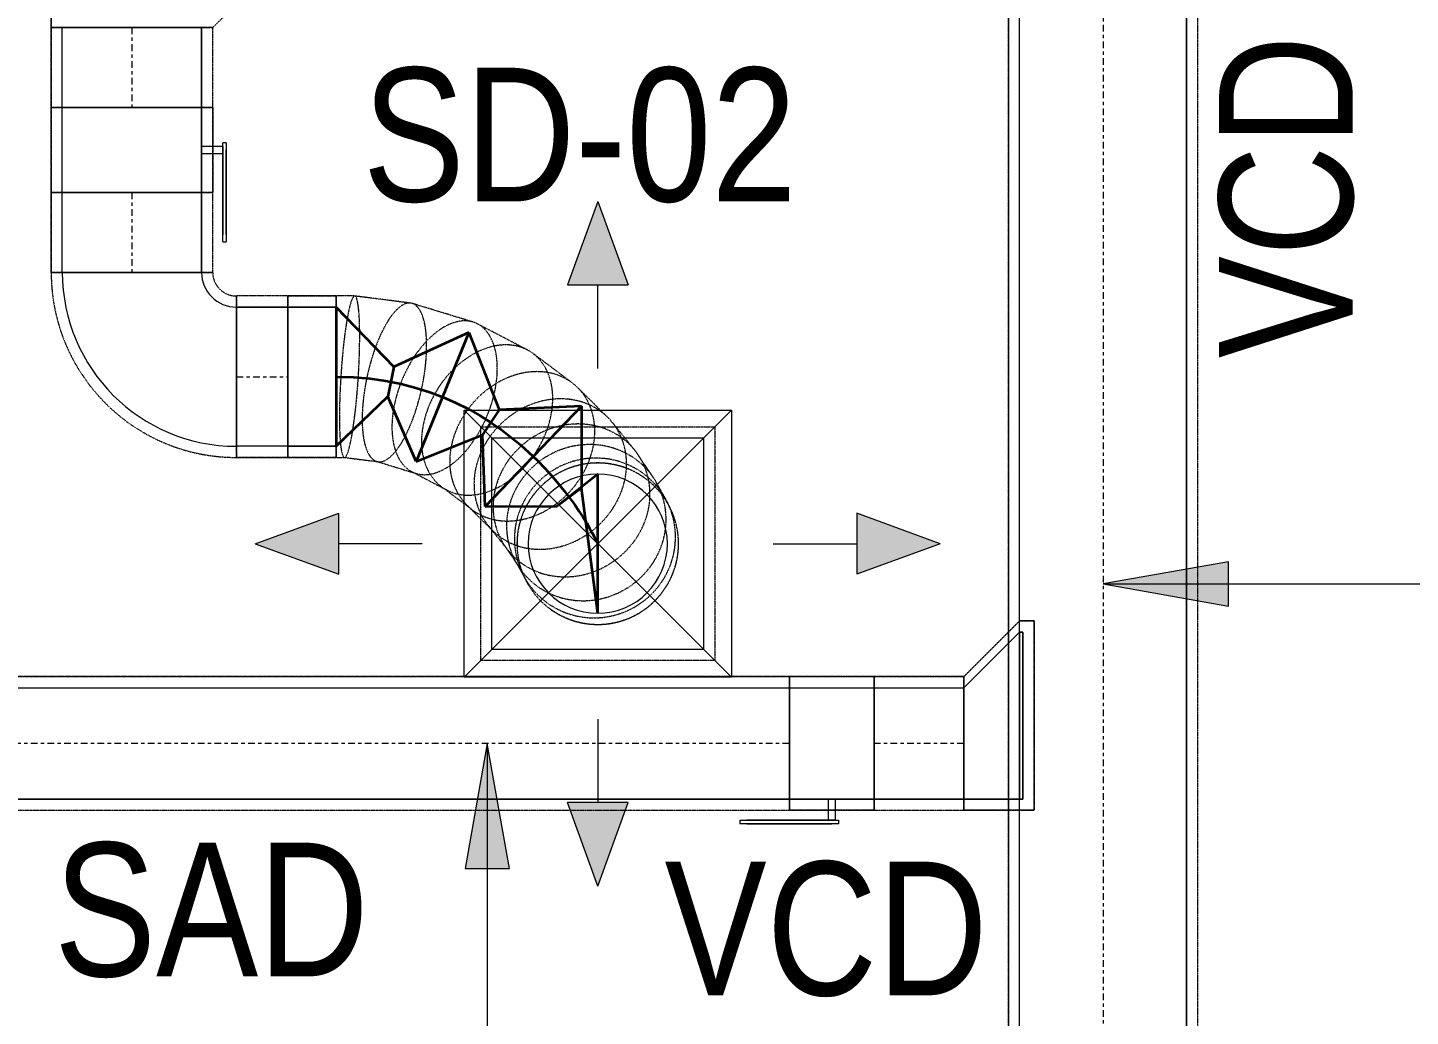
# Model space of a CAD drawing. Header units: inches. Extents: x -83664 to 20107, y -47222 to 19398.
# Drawn here: x -13704 to -11222, y -12389 to -10613 of the extents above; entities that cross this region are included whole.
import ezdxf

# ---------------------------------------------------------------- set-up
doc = ezdxf.new("R2010")
doc.units = ezdxf.units.IN
doc.header["$MEASUREMENT"] = 0
doc.linetypes.add('Center', pattern=[29.999999, 12, -6, 6, -6])
doc.linetypes.add('Hidden 0_50', pattern=[1.0584, 0.5292, -0.5292])
for name, color, linetype, lineweight in [('A-DETL-GENF', 7, 'Continuous', 9), ('G-ANNO-TEXT', 7, 'Continuous', 9), ('M-HVAC-CDFF', 7, 'Continuous', 9), ('M-HVAC-DUCT-CNTR', 7, 'Center', 9), ('M-HVAC-DUCT-IDEN', 7, 'Continuous', 18)]:
    doc.layers.add(name, color=color, linetype=linetype, lineweight=lineweight)
doc.layers.add('M-HVAC-DUCT', color=7, linetype='Continuous', lineweight=9, true_color=0xffe97f)
doc.layers.add('M-HVAC-DUCT-PATT', color=7, linetype='Continuous', lineweight=35, true_color=0x007f00)
doc.styles.add('Arial Narrow_21', font='ARIALN.TTF', dxfattribs={"height": 240})

# ---------------------------------------------------------------- blocks, each defined once
blk = doc.blocks.new('GCE-AT-Supply Air Rectangular Diffuser - 380X380-7644746-FIRST FLOOR AC CONDITIONING LAYOUT - PART A')
at = {"layer": 'A-DETL-GENF', "true_color": 0xff7f00}
for points in [[(54.6, 465), (0, 615), (-54.6, 465)], [(-465, -54.6), (-465, 54.6), (-615, 0)], [(465, -54.6), (615, 0), (465, 54.6)], [(0, -615), (54.6, -465), (-54.6, -465)]]:
    blk.add_hatch(color=30, dxfattribs=at).paths.add_polyline_path(points)
at = {"layer": 'A-DETL-GENF', "color": 30, "true_color": 0xff7f00}
for p, q in [((0, 615), (-54.6, 465)), ((0, 615), (54.6, 465)), ((-54.6, 465), (54.6, 465)), ((0, 315), (0, 465)), ((-240, -240), (240, 240)), ((-240, 240), (240, -240)), ((-240, -240), (-240, 240)), ((-240, 240), (240, 240)), ((240, 240), (240, -240)), ((-615, 0), (-465, 54.6)), ((-465, -54.6), (-465, 54.6)), ((465, 54.6), (465, -54.6)), ((615, 0), (465, 54.6)), ((-615, 0), (-465, -54.6)), ((315, 0), (465, 0)), ((-315, 0), (-465, 0)), ((615, 0), (465, -54.6)), ((240, -240), (-240, -240)), ((0, -315), (0, -465)), ((54.6, -465), (-54.6, -465)), ((0, -615), (-54.6, -465)), ((0, -615), (54.6, -465))]:
    blk.add_line(p, q, dxfattribs=at)
blk = doc.blocks.new('M_Rectangular to Round Transition - Angle - 45 Degree-7692111-FIRST FLOOR AC CONDITIONING LAYOUT - PART A')
at = {"layer": 'M-HVAC-DUCT', "color": 30, "true_color": 0xff7f00}
for p, q in [((138586, 87021.9), (138966, 87021.9)), ((138586, 86641.9), (138586, 87021.9)), ((138966, 87021.9), (138966, 86641.9)), ((138966, 86641.9), (138586, 86641.9))]:
    blk.add_line(p, q, dxfattribs=at)
for start, end in [(90, 180), (0, 90), (180, 270), (270, 0)]:
    blk.add_arc((138776, 86831.9), 125, start, end, dxfattribs=at)
blk = doc.blocks.new('M_Rec Elbow - Radius - 0_75W-7691642-FIRST FLOOR AC CONDITIONING LAYOUT - PART A')
at = {"layer": 'M-HVAC-DUCT', "color": 30, "true_color": 0xff7f00}
for p, q in [((-125, 187.5), (125, 187.5)), ((125, 187.5), (-125, 187.5)), ((-187.5, 125), (-187.5, -125)), ((-187.5, -125), (-187.5, 125))]:
    blk.add_line(p, q, dxfattribs=at)
for radius in [62.5, 62.5, 312.5, 312.5]:
    blk.add_arc((-187.5, 187.5), radius, 270, 0, dxfattribs=at)
blk = doc.blocks.new('M_Rec to Rnd Transition - Angle - 60 Degree-8131099-FIRST FLOOR AC CONDITIONING LAYOUT - PART A')
at = {"layer": 'M-HVAC-DUCT', "color": 30, "true_color": 0xff7f00}
for p, q in [((0, 125), (86.6, 125)), ((86.6, 125), (0, 125)), ((0, 125), (0, -125)), ((0, -125), (0, 125)), ((86.6, 0), (86.6, 125)), ((86.6, 0), (86.6, 125)), ((86.6, -125), (86.6, 0)), ((86.6, -125), (86.6, 0)), ((0, -125), (86.6, -125)), ((86.6, -125), (0, -125))]:
    blk.add_line(p, q, dxfattribs=at)
blk = doc.blocks.new('M_Rectangular Tap - Beveled - Standard-V78-FIRST FLOOR AC CONDITIONING LAYOUT - PART A')
at = {"layer": 'M-HVAC-DUCT', "color": 6, "true_color": 0xff00ff}
for p, q in [((0, 200), (-6.096, 200)), ((-6.096, -100), (-6.096, 200)), ((-6.096, 200), (-6.096, -100)), ((-6.096, 200), (0, 200)), ((100, 100), (0, 200)), ((100, 100), (0, 200)), ((100, 100), (100, -100)), ((100, -100), (100, 100)), ((-6.096, -100), (100, -100)), ((100, -100), (-6.096, -100))]:
    blk.add_line(p, q, dxfattribs=at)
blk = doc.blocks.new('TEMW-ME-DMP-Volume Control Damper - Standard-V102-FIRST FLOOR AC CONDITIONING LAYOUT - PART A')
at = {"layer": 'M-HVAC-DUCT', "color": 30, "true_color": 0xff7f00}
for p, q in [((-165.1, 163.1), (-165.1, 169.4)), ((-152.4, 169.4), (-165.1, 169.4)), ((-165.1, 163.1), (-152.4, 163.1)), ((0, 169.4), (-152.4, 169.4)), ((-152.4, 169.4), (0, 169.4)), ((0, 163.1), (-152.4, 163.1)), ((-152.4, 163.1), (0, 163.1)), ((-6.3, 125), (-6.3, 163.1)), ((6.4, 163.1), (-6.3, 163.1)), ((6.4, 163.1), (-6.3, 163.1)), ((12.7, 169.4), (0, 169.4)), ((0, 163.1), (12.7, 163.1)), ((6.4, 163.1), (6.4, 125)), ((12.7, 169.4), (12.7, 163.1)), ((-76.2, 125), (-76.2, -125)), ((-76.2, -125), (-76.2, 125)), ((76.2, 125), (-76.2, 125)), ((-76.2, 125), (76.2, 125)), ((-76.2, 125), (76.2, 125)), ((-6.3, 125), (6.4, 125)), ((-6.3, 125), (6.4, 125)), ((76.2, 125), (76.2, -125)), ((76.2, -125), (76.2, 125)), ((-76.2, -125), (76.2, -125)), ((-76.2, -125), (76.2, -125)), ((-76.2, -125), (76.2, -125))]:
    blk.add_line(p, q, dxfattribs=at)
blk = doc.blocks.new('TEMW-ME-DMP-Volume Control Damper - Standard-V27-FIRST FLOOR AC CONDITIONING LAYOUT - PART A')
at = {"layer": 'M-HVAC-DUCT', "color": 6, "true_color": 0xff00ff}
for p, q in [((-165.1, 138.1), (-165.1, 144.4)), ((-152.4, 144.4), (-165.1, 144.4)), ((-165.1, 138.1), (-152.4, 138.1)), ((0, 144.4), (-152.4, 144.4)), ((-152.4, 144.4), (0, 144.4)), ((0, 138.1), (-152.4, 138.1)), ((-152.4, 138.1), (0, 138.1)), ((-6.3, 100), (-6.3, 138.1)), ((6.4, 138.1), (-6.3, 138.1)), ((6.4, 138.1), (-6.3, 138.1)), ((12.7, 144.4), (0, 144.4)), ((0, 138.1), (12.7, 138.1)), ((6.4, 138.1), (6.4, 100)), ((12.7, 144.4), (12.7, 138.1)), ((-76.2, 100), (-76.2, -100)), ((-76.2, -100), (-76.2, 100)), ((76.2, 100), (-76.2, 100)), ((-76.2, 100), (76.2, 100)), ((-76.2, 100), (76.2, 100)), ((-6.3, 100), (6.4, 100)), ((-6.3, 100), (6.4, 100)), ((76.2, 100), (76.2, -100)), ((76.2, -100), (76.2, 100)), ((-76.2, -100), (76.2, -100)), ((-76.2, -100), (76.2, -100)), ((-76.2, -100), (76.2, -100))]:
    blk.add_line(p, q, dxfattribs=at)
blk = doc.blocks.new('TEMW-SMBZ-HO-BM-HVAC-00002_rvt-1-FIRST FLOOR AC CONDITIONING LAYOUT - PART A')
at = {"layer": 'M-HVAC-DUCT', "color": 6, "linetype": 'Hidden 0_50', "true_color": 0xff00ff}
for p, q in [((139513.4, 88484), (139513.4, 84928.9)), ((139513.4, 84928.9), (139513.4, 88484)), ((139853.4, 84928.9), (139853.4, 88484)), ((139853.4, 84928.9), (139853.4, 88484)), ((139433.4, 86593.2), (139533.4, 86693.2)), ((139533.4, 86693.2), (139433.4, 86593.2)), ((139533.4, 86693.2), (139559.5, 86693.2)), ((139559.5, 86693.2), (139533.4, 86693.2)), ((139559.5, 86693.2), (139559.5, 86353.2)), ((139559.5, 86353.2), (139559.5, 86693.2)), ((139120, 86593.2), (136716.6, 86593.2)), ((136716.6, 86593.2), (139120, 86593.2)), ((139120, 86593.2), (139120, 86353.2)), ((139120, 86353.2), (139120, 86593.2)), ((139272.4, 86593.2), (139120, 86593.2)), ((139120, 86593.2), (139120, 86353.2)), ((139120, 86353.2), (139120, 86593.2)), ((139120, 86593.2), (139272.4, 86593.2)), ((139272.4, 86353.2), (139272.4, 86593.2)), ((139272.4, 86593.2), (139272.4, 86353.2)), ((139272.4, 86593.2), (139272.4, 86353.2)), ((139272.4, 86353.2), (139272.4, 86593.2)), ((139433.4, 86593.2), (139272.4, 86593.2)), ((139272.4, 86593.2), (139433.4, 86593.2)), ((139433.4, 86353.2), (139433.4, 86593.2)), ((139433.4, 86593.2), (139433.4, 86353.2)), ((139433.4, 86593.2), (139433.4, 86353.2)), ((139433.4, 86353.2), (139433.4, 86593.2)), ((136716.6, 86353.2), (139120, 86353.2)), ((136716.6, 86353.2), (139120, 86353.2)), ((139120, 86353.2), (139272.4, 86353.2)), ((139272.4, 86353.2), (139120, 86353.2)), ((139272.4, 86353.2), (139433.4, 86353.2)), ((139272.4, 86353.2), (139433.4, 86353.2)), ((139559.5, 86353.2), (139433.4, 86353.2)), ((139433.4, 86353.2), (139559.5, 86353.2))]:
    blk.add_line(p, q, dxfattribs=at)
at = {"layer": 'M-HVAC-DUCT', "color": 6, "true_color": 0xff00ff}
for p, q in [((139533.4, 84928.9), (139533.4, 88484)), ((139533.4, 84928.9), (139533.4, 88484)), ((139833.4, 88484), (139833.4, 84928.9)), ((139833.4, 84928.9), (139833.4, 88484)), ((139533.4, 86673.2), (139539.5, 86673.2)), ((139533.4, 86673.2), (139533.4, 86373.2)), ((139533.4, 86673.2), (139533.4, 86373.2)), ((139539.5, 86673.2), (139533.4, 86673.2)), ((139539.5, 86673.2), (139539.5, 86373.2)), ((139539.5, 86373.2), (139539.5, 86673.2)), ((136716.6, 86573.2), (139120, 86573.2)), ((136716.6, 86573.2), (139120, 86573.2)), ((139120, 86373.2), (139120, 86573.2)), ((139120, 86573.2), (139120, 86373.2)), ((139272.4, 86373.2), (139272.4, 86573.2)), ((139272.4, 86573.2), (139272.4, 86373.2)), ((139272.4, 86573.2), (139433.4, 86573.2)), ((139272.4, 86573.2), (139433.4, 86573.2)), ((139433.4, 86373.2), (139433.4, 86573.2)), ((139433.4, 86573.2), (139433.4, 86373.2)), ((139120, 86373.2), (136716.6, 86373.2)), ((136716.6, 86373.2), (139120, 86373.2)), ((139433.4, 86373.2), (139272.4, 86373.2)), ((139272.4, 86373.2), (139433.4, 86373.2)), ((139539.5, 86373.2), (139533.4, 86373.2)), ((139533.4, 86373.2), (139539.5, 86373.2))]:
    blk.add_line(p, q, dxfattribs=at)
at = {"layer": 'M-HVAC-DUCT', "color": 30, "linetype": 'Hidden 0_50', "true_color": 0xff7f00}
for p, q in [((137794.6, 87759), (137794.6, 87885.1)), ((137794.6, 87885.1), (137794.6, 87759)), ((138184.6, 87859), (138084.6, 87759)), ((138084.6, 87759), (138184.6, 87859)), ((138084.6, 87759), (137794.6, 87759)), ((137794.6, 87759), (138084.6, 87759)), ((137794.6, 87759), (138084.6, 87759)), ((138084.6, 87759), (137794.6, 87759)), ((137794.6, 87759), (137794.6, 87615.4)), ((137794.6, 87615.4), (137794.6, 87759)), ((138084.6, 87615.4), (138084.6, 87759)), ((138084.6, 87615.4), (138084.6, 87759)), ((138084.6, 87615.4), (137794.6, 87615.4)), ((137794.6, 87615.4), (137794.6, 87463)), ((137794.6, 87463), (137794.6, 87615.4)), ((137794.6, 87615.4), (138084.6, 87615.4)), ((137794.6, 87615.4), (138084.6, 87615.4)), ((138084.6, 87615.4), (137794.6, 87615.4)), ((138084.6, 87463), (138084.6, 87615.4)), ((138084.6, 87615.4), (138084.6, 87463)), ((137794.6, 87463), (138084.6, 87463)), ((138084.6, 87463), (137794.6, 87463)), ((137794.6, 87463), (137794.6, 87319.4)), ((137794.6, 87319.4), (137794.6, 87463)), ((137794.6, 87463), (138084.6, 87463)), ((138084.6, 87463), (137794.6, 87463)), ((138084.6, 87319.4), (138084.6, 87463)), ((138084.6, 87319.4), (138084.6, 87463)), ((137794.6, 87319.4), (138084.6, 87319.4)), ((138084.6, 87319.4), (137794.6, 87319.4)), ((138084.6, 87319.4), (137794.6, 87319.4)), ((137794.6, 87319.4), (138084.6, 87319.4)), ((138127.1, 86986.9), (138127.1, 87276.9)), ((138127.1, 87276.9), (138127.1, 86986.9)), ((138219.6, 87276.9), (138127.1, 87276.9)), ((138219.6, 87276.9), (138127.1, 87276.9)), ((138127.1, 86986.9), (138127.1, 87276.9)), ((138127.1, 87276.9), (138127.1, 86986.9)), ((138219.6, 86986.9), (138219.6, 87276.9)), ((138219.6, 87276.9), (138219.6, 86986.9)), ((138219.6, 87276.9), (138306.2, 87276.9)), ((138306.2, 87276.9), (138219.6, 87276.9)), ((138219.6, 86986.9), (138219.6, 87276.9)), ((138219.6, 87276.9), (138219.6, 86986.9)), ((138339.5, 87276.9), (138306.2, 87276.9)), ((138306.2, 87276.9), (138306.2, 86986.9)), ((138306.2, 87276.9), (138306.2, 86986.9)), ((138306.2, 87131.9), (138306.2, 87276.9)), ((138306.2, 87131.9), (138306.2, 87276.9)), ((138440, 87264.1), (138339.7, 87276.9)), ((138552.1, 87230.1), (138442.9, 87263.5)), ((138649.6, 87180), (138560.2, 87226.7)), ((138730.2, 87120.8), (138660, 87173.5)), ((138306.2, 86986.9), (138306.2, 87131.9)), ((138306.2, 86986.9), (138306.2, 87131.9)), ((138794.1, 87058.7), (138740.1, 87112.2)), ((138842.5, 86999.9), (138802.4, 87049.5)), ((138566, 86621.9), (138566, 87041.9)), ((138566, 87041.9), (138986, 87041.9)), ((138986, 87041.9), (138986, 86621.9)), ((138127.1, 86986.9), (138219.6, 86986.9)), ((138219.6, 86986.9), (138127.1, 86986.9)), ((138219.6, 86986.9), (138306.2, 86986.9)), ((138306.2, 86986.9), (138219.6, 86986.9)), ((138306.2, 86986.9), (138321.3, 86986.9)), ((138321, 86986.9), (138381.7, 86979.2)), ((138378.9, 86979.8), (138450, 86958)), ((138876.4, 86949.7), (138849, 86990.9)), ((138441.9, 86961.4), (138505.2, 86928.3)), ((138494.8, 86934.8), (138550.7, 86892.9)), ((138897.4, 86913.2), (138881.6, 86941.3)), ((138540.8, 86901.4), (138587.4, 86855.3)), ((138906.2, 86895.8), (138901.1, 86906.2)), ((138579.1, 86864.5), (138615.3, 86819.5)), ((138608.8, 86828.5), (138634.5, 86789.9)), ((138629.3, 86798.3), (138644.6, 86771.2)), ((138640.8, 86778.2), (138645.8, 86768.1)), ((138986, 86621.9), (138566, 86621.9))]:
    blk.add_line(p, q, dxfattribs=at)
at = {"layer": 'M-HVAC-DUCT', "color": 30, "true_color": 0xff7f00}
for p, q in [((138064.6, 87759), (137814.6, 87759)), ((137814.6, 87759), (138064.6, 87759)), ((137814.6, 87615.4), (137814.6, 87759)), ((137814.6, 87615.4), (137814.6, 87759)), ((138064.6, 87759), (138064.6, 87615.4)), ((138064.6, 87615.4), (138064.6, 87759)), ((138064.6, 87615.4), (137814.6, 87615.4)), ((137814.6, 87615.4), (138064.6, 87615.4)), ((138064.6, 87463), (137814.6, 87463)), ((137814.6, 87463), (138064.6, 87463)), ((137814.6, 87319.4), (137814.6, 87463)), ((137814.6, 87319.4), (137814.6, 87463)), ((138064.6, 87463), (138064.6, 87319.4)), ((138064.6, 87319.4), (138064.6, 87463)), ((138064.6, 87319.4), (137814.6, 87319.4)), ((137814.6, 87319.4), (138064.6, 87319.4)), ((138127.1, 87256.9), (138127.1, 87006.9)), ((138127.1, 87006.9), (138127.1, 87256.9)), ((138127.1, 87256.9), (138219.6, 87256.9)), ((138219.6, 87256.9), (138127.1, 87256.9)), ((138219.6, 87256.9), (138219.6, 87006.9)), ((138219.6, 87006.9), (138219.6, 87256.9)), ((138219.6, 87006.9), (138127.1, 87006.9)), ((138219.6, 87006.9), (138127.1, 87006.9))]:
    blk.add_line(p, q, dxfattribs=at)
at = {"layer": 'M-HVAC-DUCT', "color": 30, "linetype": 'Hidden 0_50', "true_color": 0xff7f00}
for centre, radius, start, end in [((138127.1, 87319.4), 332.5, 180, 270), ((138127.1, 87319.4), 332.5, 180, 270), ((138127.1, 87319.4), 42.5, 180, 270), ((138127.1, 87319.4), 42.5, 180, 270), ((138776, 86831.9), 145, 67.0883, 247.0883), ((138776, 86831.9), 145, 90, 180), ((138776, 86831.9), 145, 0, 90), ((138776, 86831.9), 145, 247.0883, 67.0883), ((138776, 86831.9), 145, 180, 270), ((138776, 86831.9), 145, 270, 0)]:
    blk.add_arc(centre, radius, start, end, dxfattribs=at)
for points in [[(138339.5, 87276.9), (138338.1, 87276.9), (138335.2, 87273.6), (138330.4, 87258.9), (138325.7, 87235.6), (138321.2, 87205.3), (138317.4, 87169.9), (138314.5, 87131.9), (138312.6, 87094), (138312, 87058.6), (138312.6, 87028.2), (138314.4, 87004.9), (138317.4, 86990.3), (138319.9, 86986.9), (138321.3, 86986.9)], [(138321.3, 86986.9), (138322.7, 86986.9), (138325.6, 86990.3), (138330.3, 87004.9), (138335.1, 87028.2), (138339.5, 87058.6), (138343.4, 87094), (138346.3, 87131.9), (138348.1, 87169.9), (138348.8, 87205.3), (138348.2, 87235.6), (138346.3, 87258.9), (138343.4, 87273.6), (138340.9, 87276.9), (138339.5, 87276.9)], [(138439.3, 87264.2), (138434.9, 87264.6), (138425.5, 87262), (138410.3, 87248.7), (138395.2, 87226.7), (138381.1, 87197.6), (138369.1, 87163.3), (138359.9, 87126.1), (138354.2, 87088.6), (138352.3, 87053.4), (138354.5, 87022.9), (138360.4, 86999), (138369.9, 86983.5), (138378, 86979.5), (138382.4, 86979.1)], [(138382.4, 86979.1), (138386.9, 86978.7), (138396.2, 86981.2), (138411.4, 86994.5), (138426.6, 87016.5), (138440.6, 87045.7), (138452.7, 87080), (138461.9, 87117.1), (138467.6, 87154.6), (138469.4, 87189.8), (138467.3, 87220.4), (138461.3, 87244.2), (138451.8, 87259.7), (138443.7, 87263.8), (138439.3, 87264.2)], [(138546.2, 87231.5), (138538.9, 87232.8), (138523.4, 87232.1), (138498.6, 87221.7), (138473.9, 87202.7), (138451.1, 87176.2), (138431.7, 87144.1), (138417, 87108.7), (138408, 87072.2), (138405.4, 87037.2), (138409.3, 87006.1), (138419.5, 86981), (138435.2, 86963.6), (138448.6, 86957.9), (138455.9, 86956.6)], [(138455.9, 86956.6), (138463.2, 86955.4), (138478.7, 86956), (138503.6, 86966.4), (138528.2, 86985.4), (138551, 87011.9), (138570.4, 87044), (138585.1, 87079.5), (138594.1, 87115.9), (138596.7, 87150.9), (138592.8, 87182), (138582.6, 87207.1), (138566.9, 87224.6), (138553.5, 87230.2), (138546.2, 87231.5)], [(138631.9, 87186.7), (138622.8, 87188.9), (138603.3, 87190.3), (138572.3, 87183.2), (138541.7, 87167.2), (138513.4, 87143.6), (138489.6, 87113.8), (138471.7, 87080), (138461.1, 87044.4), (138458.3, 87009.5), (138463.7, 86977.7), (138476.8, 86951), (138496.8, 86931.3), (138513.8, 86923.8), (138522.9, 86921.6)], [(138522.9, 86921.6), (138532, 86919.4), (138551.5, 86918), (138582.5, 86925.1), (138613.1, 86941), (138641.3, 86964.7), (138665.2, 86994.4), (138683.1, 87028.3), (138693.7, 87063.8), (138696.5, 87098.8), (138691.1, 87130.6), (138678, 87157.3), (138658, 87176.9), (138641, 87184.4), (138631.9, 87186.7)], [(138698.8, 87136.5), (138688.6, 87139.5), (138667, 87142.5), (138632.7, 87137.9), (138598.9, 87124.3), (138567.9, 87102.7), (138542, 87074.5), (138522.7, 87041.8), (138511.4, 87006.7), (138508.9, 86971.5), (138515.4, 86938.8), (138530.5, 86910.7), (138553, 86889.2), (138571.9, 86880.2), (138582.1, 86877.2)], [(138582.1, 86877.2), (138592.3, 86874.1), (138613.9, 86871.1), (138648.2, 86875.8), (138682, 86889.4), (138712.9, 86911), (138738.9, 86939.1), (138758.2, 86971.8), (138769.5, 87007), (138771.9, 87042.1), (138765.4, 87074.8), (138750.4, 87102.9), (138727.9, 87124.4), (138708.9, 87133.4), (138698.8, 87136.5)], [(138750.2, 87085.6), (138739.4, 87089.2), (138716.5, 87093.5), (138680.4, 87090.7), (138644.9, 87078.7), (138612.7, 87058.4), (138585.7, 87031.3), (138565.9, 86999), (138554.6, 86963.9), (138552.6, 86928.4), (138560, 86894.8), (138576.3, 86865.4), (138600.4, 86842.3), (138620.6, 86832.1), (138631.3, 86828.4)], [(138631.3, 86828.4), (138642.1, 86824.8), (138665, 86820.5), (138701.1, 86823.4), (138736.6, 86835.4), (138768.9, 86855.6), (138795.8, 86882.8), (138815.6, 86915), (138826.9, 86950.1), (138828.9, 86985.7), (138821.5, 87019.3), (138805.2, 87048.7), (138781.1, 87071.8), (138760.9, 87082), (138750.2, 87085.6)], [(138788, 87038.7), (138776.9, 87042.8), (138753.2, 87048), (138716, 87046.5), (138679.7, 87035.6), (138646.8, 87016.1), (138619.4, 86989.4), (138599.5, 86957.3), (138588.5, 86921.9), (138587, 86885.7), (138595.1, 86851.1), (138612.4, 86820.5), (138637.7, 86796), (138658.6, 86784.9), (138669.8, 86780.7)], [(138669.8, 86780.7), (138681, 86776.6), (138704.6, 86771.4), (138741.8, 86772.9), (138778.1, 86783.8), (138811.1, 86803.3), (138838.4, 86830), (138858.3, 86862.1), (138869.4, 86897.5), (138870.8, 86933.7), (138862.7, 86968.3), (138845.4, 86998.9), (138820.1, 87023.4), (138799.2, 87034.5), (138788, 87038.7)], [(138813.6, 87000.2), (138802.1, 87004.7), (138778, 87010.7), (138740.2, 87010.1), (138703.4, 87000), (138670.2, 86980.9), (138642.8, 86954.3), (138623, 86922), (138612.3, 86886), (138611.4, 86849), (138620.2, 86813.4), (138638.3, 86781.6), (138664.4, 86755.8), (138685.9, 86743.8), (138697.3, 86739.3)], [(138697.3, 86739.3), (138708.8, 86734.8), (138732.9, 86728.8), (138770.8, 86729.4), (138807.5, 86739.6), (138840.7, 86758.6), (138868.2, 86785.2), (138887.9, 86817.6), (138898.6, 86853.5), (138899.5, 86890.6), (138890.7, 86926.2), (138872.6, 86958), (138846.5, 86983.7), (138825, 86995.7), (138813.6, 87000.2)], [(138828, 86974.7), (138816.4, 86979.5), (138791.9, 86986), (138753.7, 86986.1), (138716.7, 86976.3), (138683.4, 86957.4), (138656.1, 86930.7), (138636.6, 86897.9), (138626.2, 86861.3), (138625.8, 86823.4), (138635.2, 86786.8), (138653.9, 86754), (138680.5, 86727.2), (138702.4, 86714.6), (138714, 86709.7)], [(138832.5, 86965.5), (138820.8, 86970.4), (138796.2, 86977.2), (138757.9, 86977.5), (138720.9, 86967.8), (138687.6, 86948.9), (138660.3, 86922), (138640.9, 86889), (138630.7, 86852.1), (138630.5, 86813.8), (138640.1, 86776.8), (138659, 86743.5), (138685.9, 86716.2), (138707.9, 86703.3), (138719.6, 86698.4)], [(138714, 86709.7), (138725.6, 86704.9), (138750.1, 86698.4), (138788.2, 86698.3), (138825.2, 86708.1), (138858.5, 86727), (138885.9, 86753.8), (138905.4, 86786.5), (138915.7, 86823.1), (138916.2, 86861), (138906.8, 86897.6), (138888.1, 86930.4), (138861.4, 86957.2), (138839.6, 86969.9), (138828, 86974.7)], [(138719.6, 86698.4), (138731.2, 86693.4), (138755.8, 86686.6), (138794.1, 86686.4), (138831.2, 86696), (138864.5, 86714.9), (138891.7, 86741.8), (138911.1, 86774.8), (138921.3, 86811.7), (138921.6, 86850), (138911.9, 86887.1), (138893, 86920.4), (138866.1, 86947.6), (138844.1, 86960.6), (138832.5, 86965.5)]]:
    blk.add_open_spline(points, degree=3, dxfattribs=at)
at = {"layer": 'M-HVAC-DUCT-CNTR', "color": 6, "true_color": 0xff00ff}
for p, q in [((139683.4, 88484), (139683.4, 84928.9)), ((139120, 86473.2), (136716.6, 86473.2)), ((139433.4, 86473.2), (139272.4, 86473.2))]:
    blk.add_line(p, q, dxfattribs=at)
at = {"layer": 'M-HVAC-DUCT-CNTR', "color": 30, "true_color": 0xff7f00}
for p, q in [((137939.6, 87759), (137939.6, 87615.4)), ((137939.6, 87463), (137939.6, 87319.4)), ((138127.1, 87131.9), (138219.6, 87131.9))]:
    blk.add_line(p, q, dxfattribs=at)
at = {"layer": 'M-HVAC-DUCT-CNTR', "color": 30, "linetype": 'Continuous', "lineweight": 35, "true_color": 0xff7f00}
blk.add_open_spline([(138306.2, 87131.9), (138642.3, 87131.9), (138776, 86831.9), (138776, 86831.9)], degree=3, dxfattribs=at)
at = {"layer": 'M-HVAC-DUCT-PATT', "color": 30, "true_color": 0xff7f00}
for p, q in [((138306.2, 87256.9), (138409.7, 87149.6)), ((138306.2, 87256.9), (138306.2, 87006.9)), ((138306.2, 87256.9), (138306.2, 87006.9)), ((138544.8, 87211.2), (138409.7, 87149.6)), ((138544.8, 87211.2), (138450.2, 86979.8)), ((138544.8, 87211.2), (138450.2, 86979.8)), ((138544.8, 87211.2), (138598.9, 87072.5)), ((138409.7, 87149.6), (138398.8, 87096.5)), ((138306.2, 87006.9), (138398.8, 87096.5)), ((138450.2, 86979.8), (138398.8, 87096.5)), ((138598.9, 87072.5), (138569, 87027.3)), ((138746.9, 87078.8), (138573.6, 86898.5)), ((138746.9, 87078.8), (138573.6, 86898.5)), ((138746.9, 87078.8), (138598.9, 87072.5)), ((138746.9, 87078.8), (138746.6, 86931.4)), ((138450.2, 86979.8), (138569, 87027.3)), ((138573.6, 86898.5), (138569, 87027.3)), ((138776, 86956.9), (138703.1, 86899.1)), ((138776, 86706.9), (138776, 86956.9)), ((138746.6, 86931.4), (138703.1, 86899.1)), ((138776, 86706.9), (138746.6, 86931.4)), ((138573.6, 86898.5), (138703.1, 86899.1))]:
    blk.add_line(p, q, dxfattribs=at)
at = {"layer": 'M-HVAC-CDFF', "color": 6, "linetype": 'Hidden 0_50', "lineweight": 9, "true_color": 0xff00ff}
blk.add_blockref('GCE-AT-Supply Air Rectangular Diffuser - 380X380-7644746-FIRST FLOOR AC CONDITIONING LAYOUT - PART A', (138776, 86831.9), dxfattribs=at)
at = {"layer": 'M-HVAC-DUCT', "color": 6, "linetype": 'Hidden 0_50', "lineweight": 9, "true_color": 0xff00ff, "extrusion": (0, 0, -1)}
for name, p, rotation in [('TEMW-ME-DMP-Volume Control Damper - Standard-V102-FIRST FLOOR AC CONDITIONING LAYOUT - PART A', (-137939.6, 87539.2), 90), ('TEMW-ME-DMP-Volume Control Damper - Standard-V27-FIRST FLOOR AC CONDITIONING LAYOUT - PART A', (-139196.2, 86473.2), 180)]:
    blk.add_blockref(name, p, dxfattribs=dict(at, rotation=rotation))
at = {"layer": 'M-HVAC-DUCT', "color": 6, "linetype": 'Hidden 0_50', "lineweight": 9, "true_color": 0xff00ff, "rotation": 270}
blk.add_blockref('M_Rec Elbow - Radius - 0_75W-7691642-FIRST FLOOR AC CONDITIONING LAYOUT - PART A', (137939.6, 87131.9), dxfattribs=at)
at = {"layer": 'M-HVAC-DUCT', "color": 6, "linetype": 'Hidden 0_50', "lineweight": 9, "true_color": 0xff00ff}
for name, p in [('M_Rec to Rnd Transition - Angle - 60 Degree-8131099-FIRST FLOOR AC CONDITIONING LAYOUT - PART A', (138219.6, 87131.9)), ('M_Rectangular to Round Transition - Angle - 45 Degree-7692111-FIRST FLOOR AC CONDITIONING LAYOUT - PART A', (0, 0))]:
    blk.add_blockref(name, p, dxfattribs=at)
at = {"layer": 'M-HVAC-DUCT', "color": 6, "linetype": 'Hidden 0_50', "lineweight": 9, "true_color": 0xff00ff, "extrusion": (0, 0, -1)}
blk.add_blockref('M_Rectangular Tap - Beveled - Standard-V78-FIRST FLOOR AC CONDITIONING LAYOUT - PART A', (-139533.4, 86473.2), dxfattribs=at)
blk = doc.blocks.new('TEMW-SMBZ-HO-BM-HVAC-00002_rvt-2-FIRST FLOOR AC CONDITIONING LAYOUT - PART A')
at = {"layer": 'M-HVAC-DUCT', "color": 6, "linetype": 'Hidden 0_50', "true_color": 0xff00ff}
for p, q in [((139513.4, 88484), (139513.4, 84928.9)), ((139513.4, 84928.9), (139513.4, 88484)), ((139853.4, 84928.9), (139853.4, 88484)), ((139853.4, 84928.9), (139853.4, 88484)), ((139433.4, 86593.2), (139533.4, 86693.2)), ((139533.4, 86693.2), (139433.4, 86593.2)), ((139533.4, 86693.2), (139559.5, 86693.2)), ((139559.5, 86693.2), (139533.4, 86693.2)), ((139559.5, 86693.2), (139559.5, 86353.2)), ((139559.5, 86353.2), (139559.5, 86693.2)), ((139120, 86593.2), (136716.6, 86593.2)), ((136716.6, 86593.2), (139120, 86593.2)), ((139120, 86593.2), (139120, 86353.2)), ((139120, 86353.2), (139120, 86593.2)), ((139272.4, 86593.2), (139120, 86593.2)), ((139120, 86593.2), (139120, 86353.2)), ((139120, 86353.2), (139120, 86593.2)), ((139120, 86593.2), (139272.4, 86593.2)), ((139272.4, 86353.2), (139272.4, 86593.2)), ((139272.4, 86593.2), (139272.4, 86353.2)), ((139272.4, 86593.2), (139272.4, 86353.2)), ((139272.4, 86353.2), (139272.4, 86593.2)), ((139433.4, 86593.2), (139272.4, 86593.2)), ((139272.4, 86593.2), (139433.4, 86593.2)), ((139433.4, 86353.2), (139433.4, 86593.2)), ((139433.4, 86593.2), (139433.4, 86353.2)), ((139433.4, 86593.2), (139433.4, 86353.2)), ((139433.4, 86353.2), (139433.4, 86593.2)), ((136716.6, 86353.2), (139120, 86353.2)), ((136716.6, 86353.2), (139120, 86353.2)), ((139120, 86353.2), (139272.4, 86353.2)), ((139272.4, 86353.2), (139120, 86353.2)), ((139272.4, 86353.2), (139433.4, 86353.2)), ((139272.4, 86353.2), (139433.4, 86353.2)), ((139559.5, 86353.2), (139433.4, 86353.2)), ((139433.4, 86353.2), (139559.5, 86353.2))]:
    blk.add_line(p, q, dxfattribs=at)
at = {"layer": 'M-HVAC-DUCT', "color": 6, "true_color": 0xff00ff}
for p, q in [((139533.4, 84928.9), (139533.4, 88484)), ((139533.4, 84928.9), (139533.4, 88484)), ((139833.4, 88484), (139833.4, 84928.9)), ((139833.4, 84928.9), (139833.4, 88484)), ((139533.4, 86673.2), (139539.5, 86673.2)), ((139533.4, 86673.2), (139533.4, 86373.2)), ((139533.4, 86673.2), (139533.4, 86373.2)), ((139539.5, 86673.2), (139533.4, 86673.2)), ((139539.5, 86673.2), (139539.5, 86373.2)), ((139539.5, 86373.2), (139539.5, 86673.2)), ((136716.6, 86573.2), (139120, 86573.2)), ((136716.6, 86573.2), (139120, 86573.2)), ((139120, 86373.2), (139120, 86573.2)), ((139120, 86573.2), (139120, 86373.2)), ((139272.4, 86373.2), (139272.4, 86573.2)), ((139272.4, 86573.2), (139272.4, 86373.2)), ((139272.4, 86573.2), (139433.4, 86573.2)), ((139272.4, 86573.2), (139433.4, 86573.2)), ((139433.4, 86373.2), (139433.4, 86573.2)), ((139433.4, 86573.2), (139433.4, 86373.2)), ((139120, 86373.2), (136716.6, 86373.2)), ((136716.6, 86373.2), (139120, 86373.2)), ((139433.4, 86373.2), (139272.4, 86373.2)), ((139272.4, 86373.2), (139433.4, 86373.2)), ((139539.5, 86373.2), (139533.4, 86373.2)), ((139533.4, 86373.2), (139539.5, 86373.2))]:
    blk.add_line(p, q, dxfattribs=at)
at = {"layer": 'M-HVAC-DUCT', "color": 30, "linetype": 'Hidden 0_50', "true_color": 0xff7f00}
for p, q in [((137794.6, 87759), (137794.6, 87885.1)), ((137794.6, 87885.1), (137794.6, 87759)), ((138184.6, 87859), (138084.6, 87759)), ((138084.6, 87759), (138184.6, 87859)), ((138084.6, 87759), (137794.6, 87759)), ((137794.6, 87759), (138084.6, 87759)), ((137794.6, 87759), (138084.6, 87759)), ((138084.6, 87759), (137794.6, 87759)), ((137794.6, 87759), (137794.6, 87615.4)), ((137794.6, 87615.4), (137794.6, 87759)), ((138084.6, 87615.4), (138084.6, 87759)), ((138084.6, 87615.4), (138084.6, 87759)), ((138084.6, 87615.4), (137794.6, 87615.4)), ((137794.6, 87615.4), (137794.6, 87463)), ((137794.6, 87463), (137794.6, 87615.4)), ((137794.6, 87615.4), (138084.6, 87615.4)), ((137794.6, 87615.4), (138084.6, 87615.4)), ((138084.6, 87615.4), (137794.6, 87615.4)), ((138084.6, 87463), (138084.6, 87615.4)), ((138084.6, 87615.4), (138084.6, 87463)), ((137794.6, 87463), (138084.6, 87463)), ((138084.6, 87463), (137794.6, 87463)), ((137794.6, 87463), (137794.6, 87319.4)), ((137794.6, 87319.4), (137794.6, 87463)), ((137794.6, 87463), (138084.6, 87463)), ((138084.6, 87463), (137794.6, 87463)), ((138084.6, 87319.4), (138084.6, 87463)), ((138084.6, 87319.4), (138084.6, 87463)), ((137794.6, 87319.4), (138084.6, 87319.4)), ((138084.6, 87319.4), (137794.6, 87319.4)), ((138084.6, 87319.4), (137794.6, 87319.4)), ((137794.6, 87319.4), (138084.6, 87319.4)), ((138127.1, 86986.9), (138127.1, 87276.9)), ((138127.1, 87276.9), (138127.1, 86986.9)), ((138219.6, 87276.9), (138127.1, 87276.9)), ((138219.6, 87276.9), (138127.1, 87276.9)), ((138127.1, 86986.9), (138127.1, 87276.9)), ((138127.1, 87276.9), (138127.1, 86986.9)), ((138219.6, 86986.9), (138219.6, 87276.9)), ((138219.6, 87276.9), (138219.6, 86986.9)), ((138219.6, 87276.9), (138306.2, 87276.9)), ((138306.2, 87276.9), (138219.6, 87276.9)), ((138219.6, 86986.9), (138219.6, 87276.9)), ((138219.6, 87276.9), (138219.6, 86986.9)), ((138339.5, 87276.9), (138306.2, 87276.9)), ((138306.2, 87276.9), (138306.2, 86986.9)), ((138306.2, 87276.9), (138306.2, 86986.9)), ((138306.2, 87131.9), (138306.2, 87276.9)), ((138306.2, 87131.9), (138306.2, 87276.9)), ((138440, 87264.1), (138339.7, 87276.9)), ((138552.1, 87230.1), (138442.9, 87263.5)), ((138649.6, 87180), (138560.2, 87226.7)), ((138730.2, 87120.8), (138660, 87173.5)), ((138306.2, 86986.9), (138306.2, 87131.9)), ((138306.2, 86986.9), (138306.2, 87131.9)), ((138794.1, 87058.7), (138740.1, 87112.2)), ((138842.5, 86999.9), (138802.4, 87049.5)), ((138566, 86621.9), (138566, 87041.9)), ((138566, 87041.9), (138986, 87041.9)), ((138986, 87041.9), (138986, 86621.9)), ((138127.1, 86986.9), (138219.6, 86986.9)), ((138219.6, 86986.9), (138127.1, 86986.9)), ((138219.6, 86986.9), (138306.2, 86986.9)), ((138306.2, 86986.9), (138219.6, 86986.9)), ((138306.2, 86986.9), (138321.3, 86986.9)), ((138321, 86986.9), (138381.7, 86979.2)), ((138378.9, 86979.8), (138450, 86958)), ((138876.4, 86949.7), (138849, 86990.9)), ((138441.9, 86961.4), (138505.2, 86928.3)), ((138494.8, 86934.8), (138550.7, 86892.9)), ((138897.4, 86913.2), (138881.6, 86941.3)), ((138540.8, 86901.4), (138587.4, 86855.3)), ((138906.2, 86895.8), (138901.1, 86906.2)), ((138579.1, 86864.5), (138615.3, 86819.5)), ((138608.8, 86828.5), (138634.5, 86789.9)), ((138629.3, 86798.3), (138644.6, 86771.2)), ((138640.8, 86778.2), (138645.8, 86768.1)), ((138986, 86621.9), (138566, 86621.9))]:
    blk.add_line(p, q, dxfattribs=at)
at = {"layer": 'M-HVAC-DUCT', "color": 30, "true_color": 0xff7f00}
for p, q in [((138064.6, 87759), (137814.6, 87759)), ((137814.6, 87759), (138064.6, 87759)), ((137814.6, 87615.4), (137814.6, 87759)), ((137814.6, 87615.4), (137814.6, 87759)), ((138064.6, 87759), (138064.6, 87615.4)), ((138064.6, 87615.4), (138064.6, 87759)), ((138064.6, 87615.4), (137814.6, 87615.4)), ((137814.6, 87615.4), (138064.6, 87615.4)), ((138064.6, 87463), (137814.6, 87463)), ((137814.6, 87463), (138064.6, 87463)), ((137814.6, 87319.4), (137814.6, 87463)), ((137814.6, 87319.4), (137814.6, 87463)), ((138064.6, 87463), (138064.6, 87319.4)), ((138064.6, 87319.4), (138064.6, 87463)), ((138064.6, 87319.4), (137814.6, 87319.4)), ((137814.6, 87319.4), (138064.6, 87319.4)), ((138127.1, 87256.9), (138127.1, 87006.9)), ((138127.1, 87006.9), (138127.1, 87256.9)), ((138127.1, 87256.9), (138219.6, 87256.9)), ((138219.6, 87256.9), (138127.1, 87256.9)), ((138219.6, 87256.9), (138219.6, 87006.9)), ((138219.6, 87006.9), (138219.6, 87256.9)), ((138219.6, 87006.9), (138127.1, 87006.9)), ((138219.6, 87006.9), (138127.1, 87006.9))]:
    blk.add_line(p, q, dxfattribs=at)
at = {"layer": 'M-HVAC-DUCT', "color": 30, "linetype": 'Hidden 0_50', "true_color": 0xff7f00}
for centre, radius, start, end in [((138127.1, 87319.4), 332.5, 180, 270), ((138127.1, 87319.4), 332.5, 180, 270), ((138127.1, 87319.4), 42.5, 180, 270), ((138127.1, 87319.4), 42.5, 180, 270), ((138776, 86831.9), 145, 67.0883, 247.0883), ((138776, 86831.9), 145, 90, 180), ((138776, 86831.9), 145, 0, 90), ((138776, 86831.9), 145, 247.0883, 67.0883), ((138776, 86831.9), 145, 180, 270), ((138776, 86831.9), 145, 270, 0)]:
    blk.add_arc(centre, radius, start, end, dxfattribs=at)
for points in [[(138339.5, 87276.9), (138338.1, 87276.9), (138335.2, 87273.6), (138330.4, 87258.9), (138325.7, 87235.6), (138321.2, 87205.3), (138317.4, 87169.9), (138314.5, 87131.9), (138312.6, 87094), (138312, 87058.6), (138312.6, 87028.2), (138314.4, 87004.9), (138317.4, 86990.3), (138319.9, 86986.9), (138321.3, 86986.9)], [(138321.3, 86986.9), (138322.7, 86986.9), (138325.6, 86990.3), (138330.3, 87004.9), (138335.1, 87028.2), (138339.5, 87058.6), (138343.4, 87094), (138346.3, 87131.9), (138348.1, 87169.9), (138348.8, 87205.3), (138348.2, 87235.6), (138346.3, 87258.9), (138343.4, 87273.6), (138340.9, 87276.9), (138339.5, 87276.9)], [(138439.3, 87264.2), (138434.9, 87264.6), (138425.5, 87262), (138410.3, 87248.7), (138395.2, 87226.7), (138381.1, 87197.6), (138369.1, 87163.3), (138359.9, 87126.1), (138354.2, 87088.6), (138352.3, 87053.4), (138354.5, 87022.9), (138360.4, 86999), (138369.9, 86983.5), (138378, 86979.5), (138382.4, 86979.1)], [(138382.4, 86979.1), (138386.9, 86978.7), (138396.2, 86981.2), (138411.4, 86994.5), (138426.6, 87016.5), (138440.6, 87045.7), (138452.7, 87080), (138461.9, 87117.1), (138467.6, 87154.6), (138469.4, 87189.8), (138467.3, 87220.4), (138461.3, 87244.2), (138451.8, 87259.7), (138443.7, 87263.8), (138439.3, 87264.2)], [(138546.2, 87231.5), (138538.9, 87232.8), (138523.4, 87232.1), (138498.6, 87221.7), (138473.9, 87202.7), (138451.1, 87176.2), (138431.7, 87144.1), (138417, 87108.7), (138408, 87072.2), (138405.4, 87037.2), (138409.3, 87006.1), (138419.5, 86981), (138435.2, 86963.6), (138448.6, 86957.9), (138455.9, 86956.6)], [(138455.9, 86956.6), (138463.2, 86955.4), (138478.7, 86956), (138503.6, 86966.4), (138528.2, 86985.4), (138551, 87011.9), (138570.4, 87044), (138585.1, 87079.5), (138594.1, 87115.9), (138596.7, 87150.9), (138592.8, 87182), (138582.6, 87207.1), (138566.9, 87224.6), (138553.5, 87230.2), (138546.2, 87231.5)], [(138631.9, 87186.7), (138622.8, 87188.9), (138603.3, 87190.3), (138572.3, 87183.2), (138541.7, 87167.2), (138513.4, 87143.6), (138489.6, 87113.8), (138471.7, 87080), (138461.1, 87044.4), (138458.3, 87009.5), (138463.7, 86977.7), (138476.8, 86951), (138496.8, 86931.3), (138513.8, 86923.8), (138522.9, 86921.6)], [(138522.9, 86921.6), (138532, 86919.4), (138551.5, 86918), (138582.5, 86925.1), (138613.1, 86941), (138641.3, 86964.7), (138665.2, 86994.4), (138683.1, 87028.3), (138693.7, 87063.8), (138696.5, 87098.8), (138691.1, 87130.6), (138678, 87157.3), (138658, 87176.9), (138641, 87184.4), (138631.9, 87186.7)], [(138698.8, 87136.5), (138688.6, 87139.5), (138667, 87142.5), (138632.7, 87137.9), (138598.9, 87124.3), (138567.9, 87102.7), (138542, 87074.5), (138522.7, 87041.8), (138511.4, 87006.7), (138508.9, 86971.5), (138515.4, 86938.8), (138530.5, 86910.7), (138553, 86889.2), (138571.9, 86880.2), (138582.1, 86877.2)], [(138582.1, 86877.2), (138592.3, 86874.1), (138613.9, 86871.1), (138648.2, 86875.8), (138682, 86889.4), (138712.9, 86911), (138738.9, 86939.1), (138758.2, 86971.8), (138769.5, 87007), (138771.9, 87042.1), (138765.4, 87074.8), (138750.4, 87102.9), (138727.9, 87124.4), (138708.9, 87133.4), (138698.8, 87136.5)], [(138750.2, 87085.6), (138739.4, 87089.2), (138716.5, 87093.5), (138680.4, 87090.7), (138644.9, 87078.7), (138612.7, 87058.4), (138585.7, 87031.3), (138565.9, 86999), (138554.6, 86963.9), (138552.6, 86928.4), (138560, 86894.8), (138576.3, 86865.4), (138600.4, 86842.3), (138620.6, 86832.1), (138631.3, 86828.4)], [(138631.3, 86828.4), (138642.1, 86824.8), (138665, 86820.5), (138701.1, 86823.4), (138736.6, 86835.4), (138768.9, 86855.6), (138795.8, 86882.8), (138815.6, 86915), (138826.9, 86950.1), (138828.9, 86985.7), (138821.5, 87019.3), (138805.2, 87048.7), (138781.1, 87071.8), (138760.9, 87082), (138750.2, 87085.6)], [(138788, 87038.7), (138776.9, 87042.8), (138753.2, 87048), (138716, 87046.5), (138679.7, 87035.6), (138646.8, 87016.1), (138619.4, 86989.4), (138599.5, 86957.3), (138588.5, 86921.9), (138587, 86885.7), (138595.1, 86851.1), (138612.4, 86820.5), (138637.7, 86796), (138658.6, 86784.9), (138669.8, 86780.7)], [(138669.8, 86780.7), (138681, 86776.6), (138704.6, 86771.4), (138741.8, 86772.9), (138778.1, 86783.8), (138811.1, 86803.3), (138838.4, 86830), (138858.3, 86862.1), (138869.4, 86897.5), (138870.8, 86933.7), (138862.7, 86968.3), (138845.4, 86998.9), (138820.1, 87023.4), (138799.2, 87034.5), (138788, 87038.7)], [(138813.6, 87000.2), (138802.1, 87004.7), (138778, 87010.7), (138740.2, 87010.1), (138703.4, 87000), (138670.2, 86980.9), (138642.8, 86954.3), (138623, 86922), (138612.3, 86886), (138611.4, 86849), (138620.2, 86813.4), (138638.3, 86781.6), (138664.4, 86755.8), (138685.9, 86743.8), (138697.3, 86739.3)], [(138697.3, 86739.3), (138708.8, 86734.8), (138732.9, 86728.8), (138770.8, 86729.4), (138807.5, 86739.6), (138840.7, 86758.6), (138868.2, 86785.2), (138887.9, 86817.6), (138898.6, 86853.5), (138899.5, 86890.6), (138890.7, 86926.2), (138872.6, 86958), (138846.5, 86983.7), (138825, 86995.7), (138813.6, 87000.2)], [(138828, 86974.7), (138816.4, 86979.5), (138791.9, 86986), (138753.7, 86986.1), (138716.7, 86976.3), (138683.4, 86957.4), (138656.1, 86930.7), (138636.6, 86897.9), (138626.2, 86861.3), (138625.8, 86823.4), (138635.2, 86786.8), (138653.9, 86754), (138680.5, 86727.2), (138702.4, 86714.6), (138714, 86709.7)], [(138832.5, 86965.5), (138820.8, 86970.4), (138796.2, 86977.2), (138757.9, 86977.5), (138720.9, 86967.8), (138687.6, 86948.9), (138660.3, 86922), (138640.9, 86889), (138630.7, 86852.1), (138630.5, 86813.8), (138640.1, 86776.8), (138659, 86743.5), (138685.9, 86716.2), (138707.9, 86703.3), (138719.6, 86698.4)], [(138714, 86709.7), (138725.6, 86704.9), (138750.1, 86698.4), (138788.2, 86698.3), (138825.2, 86708.1), (138858.5, 86727), (138885.9, 86753.8), (138905.4, 86786.5), (138915.7, 86823.1), (138916.2, 86861), (138906.8, 86897.6), (138888.1, 86930.4), (138861.4, 86957.2), (138839.6, 86969.9), (138828, 86974.7)], [(138719.6, 86698.4), (138731.2, 86693.4), (138755.8, 86686.6), (138794.1, 86686.4), (138831.2, 86696), (138864.5, 86714.9), (138891.7, 86741.8), (138911.1, 86774.8), (138921.3, 86811.7), (138921.6, 86850), (138911.9, 86887.1), (138893, 86920.4), (138866.1, 86947.6), (138844.1, 86960.6), (138832.5, 86965.5)]]:
    blk.add_open_spline(points, degree=3, dxfattribs=at)
at = {"layer": 'M-HVAC-DUCT-CNTR', "color": 6, "true_color": 0xff00ff}
for p, q in [((139683.4, 88484), (139683.4, 84928.9)), ((139120, 86473.2), (136716.6, 86473.2)), ((139433.4, 86473.2), (139272.4, 86473.2))]:
    blk.add_line(p, q, dxfattribs=at)
at = {"layer": 'M-HVAC-DUCT-CNTR', "color": 30, "true_color": 0xff7f00}
for p, q in [((137939.6, 87759), (137939.6, 87615.4)), ((137939.6, 87463), (137939.6, 87319.4)), ((138127.1, 87131.9), (138219.6, 87131.9))]:
    blk.add_line(p, q, dxfattribs=at)
at = {"layer": 'M-HVAC-DUCT-CNTR', "color": 30, "linetype": 'Continuous', "lineweight": 35, "true_color": 0xff7f00}
blk.add_open_spline([(138306.2, 87131.9), (138642.3, 87131.9), (138776, 86831.9), (138776, 86831.9)], degree=3, dxfattribs=at)
at = {"layer": 'M-HVAC-DUCT-PATT', "color": 30, "true_color": 0xff7f00}
for p, q in [((138306.2, 87256.9), (138409.7, 87149.6)), ((138306.2, 87256.9), (138306.2, 87006.9)), ((138306.2, 87256.9), (138306.2, 87006.9)), ((138544.8, 87211.2), (138409.7, 87149.6)), ((138544.8, 87211.2), (138450.2, 86979.8)), ((138544.8, 87211.2), (138450.2, 86979.8)), ((138544.8, 87211.2), (138598.9, 87072.5)), ((138409.7, 87149.6), (138398.8, 87096.5)), ((138306.2, 87006.9), (138398.8, 87096.5)), ((138450.2, 86979.8), (138398.8, 87096.5)), ((138598.9, 87072.5), (138569, 87027.3)), ((138746.9, 87078.8), (138573.6, 86898.5)), ((138746.9, 87078.8), (138573.6, 86898.5)), ((138746.9, 87078.8), (138598.9, 87072.5)), ((138746.9, 87078.8), (138746.6, 86931.4)), ((138450.2, 86979.8), (138569, 87027.3)), ((138573.6, 86898.5), (138569, 87027.3)), ((138776, 86956.9), (138703.1, 86899.1)), ((138776, 86706.9), (138776, 86956.9)), ((138746.6, 86931.4), (138703.1, 86899.1)), ((138776, 86706.9), (138746.6, 86931.4)), ((138573.6, 86898.5), (138703.1, 86899.1))]:
    blk.add_line(p, q, dxfattribs=at)
at = {"layer": 'M-HVAC-CDFF', "color": 6, "linetype": 'Hidden 0_50', "lineweight": 9, "true_color": 0xff00ff}
blk.add_blockref('GCE-AT-Supply Air Rectangular Diffuser - 380X380-7644746-FIRST FLOOR AC CONDITIONING LAYOUT - PART A', (138776, 86831.9), dxfattribs=at)
at = {"layer": 'M-HVAC-DUCT', "color": 6, "linetype": 'Hidden 0_50', "lineweight": 9, "true_color": 0xff00ff, "extrusion": (0, 0, -1)}
for name, p, rotation in [('TEMW-ME-DMP-Volume Control Damper - Standard-V102-FIRST FLOOR AC CONDITIONING LAYOUT - PART A', (-137939.6, 87539.2), 90), ('TEMW-ME-DMP-Volume Control Damper - Standard-V27-FIRST FLOOR AC CONDITIONING LAYOUT - PART A', (-139196.2, 86473.2), 180)]:
    blk.add_blockref(name, p, dxfattribs=dict(at, rotation=rotation))
at = {"layer": 'M-HVAC-DUCT', "color": 6, "linetype": 'Hidden 0_50', "lineweight": 9, "true_color": 0xff00ff, "rotation": 270}
blk.add_blockref('M_Rec Elbow - Radius - 0_75W-7691642-FIRST FLOOR AC CONDITIONING LAYOUT - PART A', (137939.6, 87131.9), dxfattribs=at)
at = {"layer": 'M-HVAC-DUCT', "color": 6, "linetype": 'Hidden 0_50', "lineweight": 9, "true_color": 0xff00ff}
for name, p in [('M_Rec to Rnd Transition - Angle - 60 Degree-8131099-FIRST FLOOR AC CONDITIONING LAYOUT - PART A', (138219.6, 87131.9)), ('M_Rectangular to Round Transition - Angle - 45 Degree-7692111-FIRST FLOOR AC CONDITIONING LAYOUT - PART A', (0, 0))]:
    blk.add_blockref(name, p, dxfattribs=at)
at = {"layer": 'M-HVAC-DUCT', "color": 6, "linetype": 'Hidden 0_50', "lineweight": 9, "true_color": 0xff00ff, "extrusion": (0, 0, -1)}
blk.add_blockref('M_Rectangular Tap - Beveled - Standard-V78-FIRST FLOOR AC CONDITIONING LAYOUT - PART A', (-139533.4, 86473.2), dxfattribs=at)

msp = doc.modelspace()

# ---------------------------------------------------------------- hatches: boundary and pattern name
at = {"layer": 'M-HVAC-DUCT-IDEN', "lineweight": 9}
for points in [[(-11773.3, -11612.6), (-11548.3, -11652.3), (-11548.3, -11573)], [(-12879, -11899), (-12918.7, -12124), (-12839.3, -12124)]]:
    msp.add_hatch(color=256, dxfattribs=at).paths.add_polyline_path(points)

# ---------------------------------------------------------------- linework, layer by layer
for p, q in [((-11548.3, -11573), (-11773.3, -11612.6)), ((-11548.3, -11652.3), (-11548.3, -11573)), ((-11773.3, -11612.6), (-11548.3, -11652.3)), ((-11773.3, -11612.6), (-10290.3, -11612.6)), ((-12879, -11899), (-12918.7, -12124)), ((-12839.3, -12124), (-12879, -11899)), ((-12879, -11899), (-12879, -13102.8)), ((-12918.7, -12124), (-12839.3, -12124))]:
    msp.add_line(p, q, dxfattribs=at)

# ---------------------------------------------------------------- block references
at = {"lineweight": 5}
for name in ['TEMW-SMBZ-HO-BM-HVAC-00002_rvt-1-FIRST FLOOR AC CONDITIONING LAYOUT - PART A', 'TEMW-SMBZ-HO-BM-HVAC-00002_rvt-2-FIRST FLOOR AC CONDITIONING LAYOUT - PART A']:
    msp.add_blockref(name, (-151456.7, -98372.2), dxfattribs=at)

# ---------------------------------------------------------------- texts
at = {"layer": 'G-ANNO-TEXT', "insert": (-11565.2, -11207), "char_height": 240, "width": 733.544, "attachment_point": 1, "rotation": 90, "style": 'Arial Narrow_21'}
msp.add_mtext('VCD', dxfattribs=at)
at = {"layer": 'G-ANNO-TEXT', "char_height": 240, "attachment_point": 1, "style": 'Arial Narrow_21'}
for s, insert, width in [('SD-02', (-13102.7, -10685.3), 986.076), ('VCD', (-12560.7, -12111.5), 733.544)]:
    msp.add_mtext(s, dxfattribs=dict(at, insert=insert, width=width))
at = {"layer": 'M-HVAC-DUCT-IDEN', "lineweight": 9, "insert": (-14788.3, -12077.4), "char_height": 240, "width": 2128.48, "attachment_point": 1, "style": 'Arial Narrow_21'}
msp.add_mtext('300x200 SAD', dxfattribs=at)

doc.saveas('drawing.dxf')
